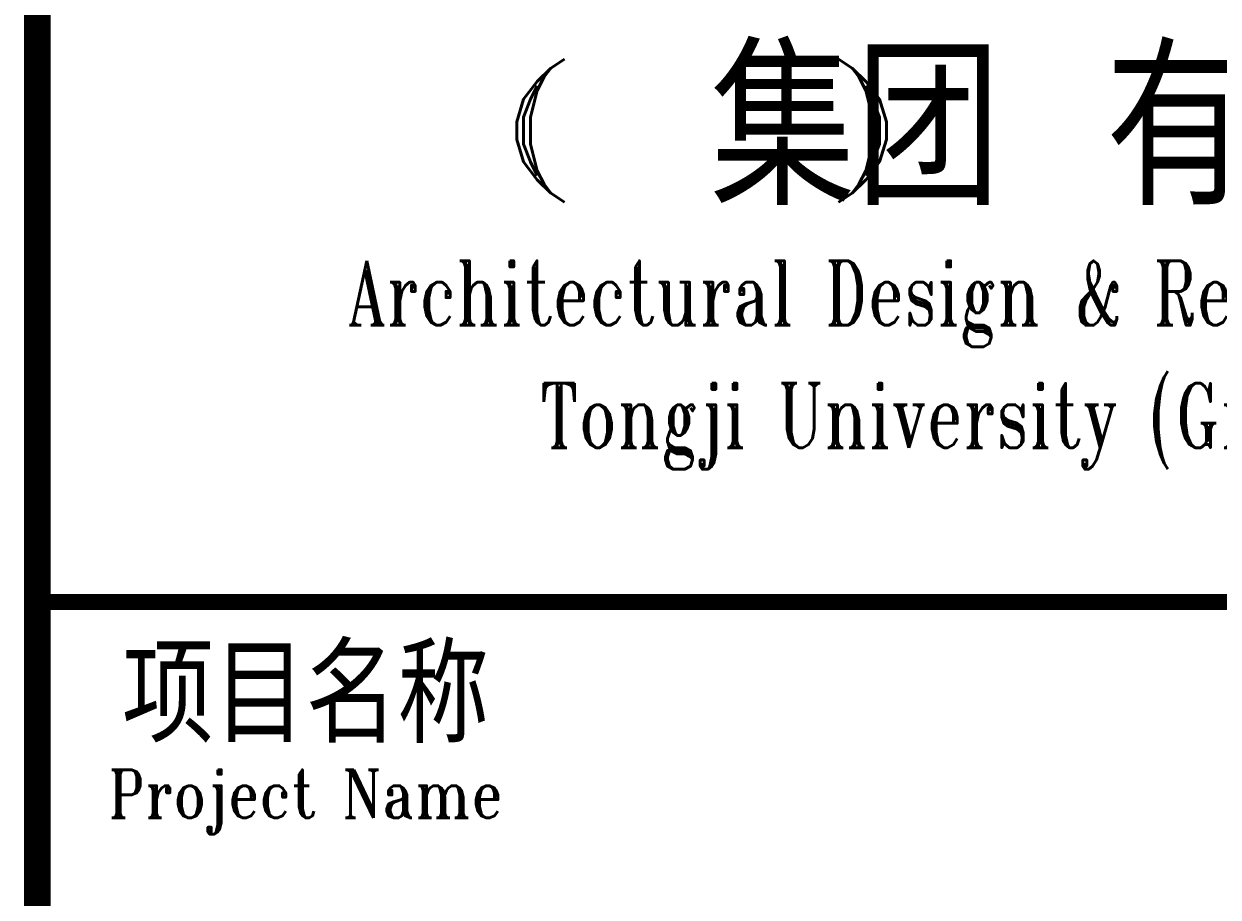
# Model space of a CAD drawing. Extents: x 913510 to 997610, y -270398 to 254224.
# Drawn here: x 988560 to 993009, y -169843 to -166589 of the extents above; entities that cross this region are included whole.
import ezdxf
from ezdxf.enums import TextEntityAlignment as Align

# ---------------------------------------------------------------- set-up
doc = ezdxf.new("R2010")
doc.units = 0
doc.header["$LTSCALE"] = 1000
doc.header["$MEASUREMENT"] = 0
doc.layers.add('图框', color=139, linetype='Continuous')
doc.styles.add('TKZ1_tjhts.shx', font='tjromant.shx', dxfattribs={"bigfont": 'tjhts.shx'})
doc.styles.add('TKZ2_tjkts.shx', font='tjromant.shx', dxfattribs={"bigfont": 'tjkts.shx'})

# ---------------------------------------------------------------- blocks, each defined once
blk = doc.blocks.new('TJAD_TK_LOGO')
at = {"layer": '图框', "style": 'TKZ1_tjhts.shx'}
blk.add_text(' 集团 有限公司', height=0.25884, dxfattribs=at).set_placement((0.6594, -0.8031), align=Align.MIDDLE_CENTER)
at = {"layer": '图框', "style": 'TKZ1_tjhts.shx', "width": 1.7}
blk.add_text('(  )', height=0.15893, dxfattribs=at).set_placement((-0.44, -0.8747))
at = {"layer": '图框', "style": 'TKZ1_tjhts.shx', "width": 0.7}
for s, p in [('Architectural Design & Research Institute of', (0.6, -1.0814)), ('Tongji University (Group) Co.,Ltd.', (0.6, -1.2887))]:
    blk.add_text(s, height=0.108983, dxfattribs=at).set_placement(p, align=Align.MIDDLE_CENTER)
blk = doc.blocks.new('TJAD_TK_A1')
at = {"color": 0, "const_width": 1}
blk.add_lwpolyline([(1251.379, 940.449), (1251.379, 366.449)], dxfattribs=at)
at = {"layer": '图框', "color": 0, "const_width": 0.6}
blk.add_lwpolyline([(1251.379, 670.449), (1331.379, 670.449)], dxfattribs=at)
at = {"color": 0, "xscale": 22.02171320475964, "yscale": 22.02171320475964, "zscale": 22.02171320475958}
blk.add_blockref('TJAD_TK_LOGO', (1278.166, 705.775), dxfattribs=at)
at = {"color": 0, "style": 'TKZ2_tjkts.shx'}
blk.add_text('项目名称', height=3.6, dxfattribs=at).set_placement((1261.379, 666.997), align=Align.MIDDLE_CENTER)
at = {"color": 0, "style": 'TKZ2_tjkts.shx', "width": 0.8}
blk.add_text('Project Name', height=1.8, dxfattribs=at).set_placement((1261.379, 663.297), align=Align.MIDDLE_CENTER)

msp = doc.modelspace()

# ---------------------------------------------------------------- block references
at = {"layer": '图框', "xscale": 100, "yscale": 100, "zscale": 100}
msp.add_blockref('TJAD_TK_A1', (863471.9, -235787.8), dxfattribs=at)

doc.saveas('drawing.dxf')
